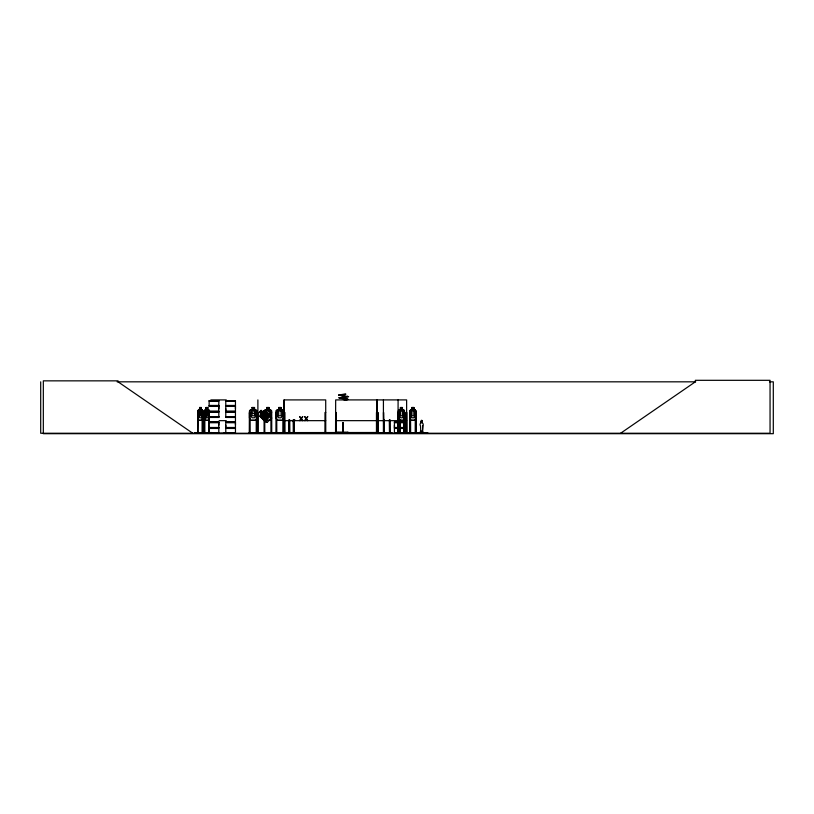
<?xml version="1.0" encoding="UTF-8"?>
<svg xmlns="http://www.w3.org/2000/svg" width="814" height="814" viewBox="0 0 814 814"><rect width="100%" height="100%" fill="white"/><g stroke="black" fill="none" stroke-linecap="round" stroke-linejoin="round"><path stroke-width="1.22" d="M218.813 425.112L218.813 422.72M218.813 408.791L218.813 406.41M225.773 427.492L225.773 422.72L235.46 422.72L235.45 427.492L225.773 427.492L225.783 425.112M225.773 411.172L225.773 406.41L235.46 406.41L235.45 411.172L225.773 411.172L225.783 408.791M235.45 425.112L235.45 422.72M235.45 408.791L235.45 406.41M398.27 427.492L394.424 427.492L394.434 425.112M261.915 432.865L250.173 432.712M373.239 432.865L392.246 432.865M422.425 432.468L422.761 425.803A1.73 1.587 -90 0 0 422.425 423.087L422.324 420.787M422.802 425.803L422.466 432.468L420.838 432.468L420.512 425.803A1.73 1.587 -90 0 1 420.838 423.087L421.469 420.38M267.786 416.799L268.427 416.341L265.089 415.394C265.069 410.48 262.373 412.088 264.285 415.364C260.816 413.359 259.961 416.361 264.336 416.127C264.092 420.746 267.287 419.759 265.12 416.137L267.796 416.91M421.286 431.562L421.225 431.746M339.987 398.239L348.158 399.42M202.401 420.329L202.991 410.928L202.391 410.032M209.371 417.796L208.801 420.258L204.914 420.258M208.842 420.339L209.544 410.948L208.923 410.053L207.733 410.053M209.483 417.806L208.944 420.339L204.863 420.339L204.406 417.806M421.398 431.532L421.489 431.481M194.75 433.17L213.482 433.252M416.025 417.806L415.262 420.339L410.429 420.339L409.788 417.806L410.48 420.339M208.089 410.053L204.955 420.339M412.026 433.201L394.434 432.916M283.628 417.796L282.784 420.258L276.913 420.258M249.277 433.15L249.389 412.515L250.091 412.515L250.173 433.252M283.842 433.201L283.628 410.989M283.964 399.908L283.964 433.252L284.137 432.499M335.561 432.865L335.673 399.908L406.624 399.908L406.624 433.252M336.935 432.997L337.505 432.997M337.617 432.315L348.077 432.468M337.617 432.468L348.005 432.387M210.694 433.079L210.836 432.499M204.426 433.252L204.345 410.958L204.945 410.053L206.105 410.053M204.406 410.958L204.975 410.134M197.975 433.241L197.873 410.948L198.423 410.032L199.644 410.032M197.934 410.948L198.494 410.032M300.142 420.655L301.16 419.007L302.157 420.655M305.189 420.655L306.206 419.007L307.204 420.655M339.072 397.822L348.626 396.642L344.566 395.98M299.552 420.655L300.854 418.589L299.593 416.544L301.19 418.152L302.788 416.544L301.495 418.569L302.788 420.655M304.599 420.655L305.901 418.589L304.639 416.544L306.247 418.152L307.834 416.544L306.542 418.569L307.834 420.655M294.821 420.136L293.549 421.947L294.861 420.187M398.382 433.252L398.321 410.958L399.033 410.053L400.437 410.053M398.372 410.958L399.064 410.134M410.531 410.134L409.859 410.999L409.818 433.252L409.839 410.958L410.5 410.053L411.904 410.053M276.139 410.999L276.913 410.134L282.784 410.134M420.96 431.328L420.909 432.844L420.075 432.122L419.953 433.241M420.543 433.119L428.184 433.231M425.488 433.241L426.231 433.252L425.61 432.844M427.849 433.252L423.046 432.844M400.447 410.134L399.42 410.989L399.42 415.751L400.447 417.796L402.381 417.796L403.408 415.751L403.408 410.989L402.381 410.134L402.492 407.499L400.386 407.499L400.447 410.134L400.498 407.58L402.431 407.58M345.156 397.049L338.878 397.812L343.345 398.361M343.223 398.463L345.35 398.779M620.614 433.252L695.339 381.827L695.339 380.311L770.054 380.311L770.054 433.252L40.7 433.252L40.7 381.827M342.47 394.464L345.919 394.149L338.583 395.105L341.127 395.573M339.082 395.166L339.662 394.851M346.957 399.145L347.619 399.44L345.319 398.799M422.334 433.241L422.466 432.122M263.817 433.201L263.94 432.499M283.689 433.211L283.71 432.499M284.005 433.201L284.218 399.908L325.712 399.908L325.763 433.252M346.469 399.816L347.609 399.46M348.189 399.399L344.098 400.101M421.428 420.38L422.069 420.462M342.48 394.475L339.235 394.77M117.094 381.827L695.726 381.827M769.484 381.827L773.3 381.827L773.3 433.689L43.325 433.689L43.325 380.85L118.05 380.85L118.05 381.827L192.765 433.252M210.836 399.908L226.282 399.908M209.127 400.661L218.834 400.661M225.763 400.661L235.47 400.661M209.147 401.139L218.813 401.139M225.783 401.139L235.45 401.139M218.824 405.453L209.137 405.453L209.137 400.854L218.834 400.854L218.813 405.453M209.066 405.779L218.895 405.779M225.702 405.779L235.531 405.779M209.066 406.074L218.895 406.074M225.702 406.074L235.531 406.074M209.137 406.41L218.824 406.41L218.813 411.172M199.583 407.478L201.353 407.478L201.292 410.114L202.147 410.968L202.147 415.73L201.292 417.775L199.705 417.775L198.85 415.73L199.644 407.478M207.794 407.499L206.034 407.499L206.095 410.134M206.095 407.58L207.733 407.58L207.672 410.134L208.588 410.989L208.588 415.751L207.733 417.796L206.156 417.796L205.311 415.751L206.156 407.58M252.075 407.58L254.456 407.58L254.456 410.134L255.728 410.989L255.728 415.751L254.456 417.796L252.075 417.796L250.793 415.751L250.793 410.989L252.075 410.134L251.984 407.499L254.538 407.499L254.538 410.053L256.196 410.053L257.092 410.948L257.092 417.806L256.217 420.339L250.224 420.339L249.44 417.806L249.44 410.958L250.244 410.053L251.984 410.053M269.088 407.58L266.707 407.58L266.707 410.134L265.425 410.989L265.425 415.751L266.707 417.796L269.088 417.796L270.36 415.751L270.36 410.989L269.088 410.134L269.169 407.499L266.616 407.499L266.616 410.053L264.876 410.053L259.859 415.16L259.931 416.381L264.774 421.225L267.124 422.466L271.367 418.223L270.187 415.812L265.333 410.958L264.062 410.958L264.102 433.252M278.693 407.58L281.074 407.58L281.074 410.134L282.356 410.989L282.356 415.751L281.074 417.796L278.693 417.796L277.421 415.751L277.421 410.989L278.693 410.134L278.612 407.499L281.166 407.499L281.166 410.053L282.814 410.053L283.72 410.948L283.72 417.806L282.845 420.339L276.852 420.339L276.058 417.806L276.058 410.958L276.872 410.053L278.612 410.053M411.915 407.58L413.888 407.58L413.848 410.134L414.875 410.989L414.875 415.751L413.848 417.796L411.915 417.796L410.887 415.751L410.887 410.989L411.915 410.134L411.904 407.499M201.282 410.032L202.452 410.032M269.169 410.053L270.818 410.053L271.723 410.948L271.734 433.252M402.442 410.053L403.825 410.053L404.558 410.948L403.754 410.134M413.909 410.053L415.293 410.053L416.025 410.948L416.015 433.252M198.443 410.114L202.432 410.114M204.914 410.134L208.862 410.134M250.285 410.134L256.156 410.134M270.787 410.134L264.916 410.134L264.153 410.999L264.153 417.796M399.013 410.134L403.805 410.134M410.48 410.134L415.262 410.134M202.991 410.928L202.36 410.114M209.422 410.948L208.822 410.053M264.102 411.05L265.303 411.05L270.116 415.862L271.255 418.203M209.137 411.172L218.824 411.172M209.066 411.508L218.895 411.508M225.702 411.508L235.531 411.508M209.066 411.803L218.895 411.803M225.702 411.803L235.531 411.803M209.137 412.138L218.824 412.138M202.248 412.495L202.92 412.495L202.89 433.241M208.699 412.515L209.371 412.515M257.01 412.515L256.298 412.515L256.217 433.252M257.885 412.515L257.804 433.252M264.021 412.515L264.723 412.515L264.804 433.252M271.642 412.515L270.94 412.515L270.94 433.252L270.858 432.499M283.628 412.515L282.926 412.515L282.845 433.252M283.964 412.515L284.92 412.515L285.002 433.252M325.712 412.515L325.01 412.515L324.928 433.252M335.673 412.515L336.375 412.515L336.294 433.252M383.425 412.515L383.77 433.252L383.669 412.515M409.798 412.515L410.531 412.515L410.592 433.252M249.44 413.37L257.092 413.37M209.147 416.605L218.813 416.605M209.127 416.737L218.834 416.737M225.763 416.737L235.47 416.737M209.127 416.931L218.834 416.982M225.763 416.982L235.47 416.982M209.127 417.144L218.834 417.175M225.763 417.144L235.47 417.155L235.45 421.764L225.773 421.764M209.147 417.45L218.813 417.45M225.783 417.45L235.45 417.45M398.321 417.806L399.013 420.339L403.846 420.339L404.507 417.806M198.443 420.238L202.432 420.238M250.285 420.258L256.156 420.258M264.916 420.258L270.787 420.258L271.642 417.796L270.848 420.339L264.855 420.339L264.062 417.806M399.013 420.258L403.805 420.258M410.48 420.258L415.262 420.258M219.149 420.655L226.282 420.655M284.218 420.655L325.712 420.655M335.673 420.655L406.624 420.655M420.838 421.214L420.879 423.087M209.137 421.764L218.824 421.764M394.424 421.764L398.27 421.764M399.532 421.764L403.591 421.764M209.066 422.1L218.895 422.1M225.702 422.1L235.531 422.1M394.352 422.1L398.25 422.1M399.532 422.1L403.652 422.1M209.066 422.395L218.895 422.395M225.702 422.395L235.531 422.395M394.352 422.395L398.25 422.395M399.532 422.395L403.652 422.395M343.264 422.598L342.735 422.598L342.786 432.315M209.137 422.72L218.824 422.72L218.813 427.492M398.27 422.72L394.424 422.72L394.424 427.492M399.532 422.72L403.591 422.72M209.137 427.492L218.824 427.492M399.532 427.492L403.591 427.492M209.066 427.818L218.895 427.818M225.702 427.818L235.531 427.818M394.352 427.818L398.25 427.818M399.532 427.818L403.652 427.818M209.066 428.113L218.895 428.113M225.702 428.113L235.531 428.113M394.352 428.113L398.25 428.113M399.532 428.113L403.652 428.113M209.137 428.449L218.824 428.449L218.824 433.048L194.76 433.129M398.27 428.449L394.424 428.449L394.424 433.048L412.067 433.15M399.532 428.449L403.591 428.449M420.909 431.328L421.683 431.328L421.632 432.844M204.06 432.499L204.843 432.499M249.308 432.499L250.173 432.499M256.217 432.499L257.183 433.19M378.032 432.499L258.791 432.61L258.791 433.252M383.374 432.499L384.35 432.499M389.316 432.499L390.201 432.499L390.191 433.252M397.802 432.499L399.989 432.499L399.989 433.252M406.878 432.499L406.064 432.499L406.064 433.252L406.125 412.515L406.807 412.515L406.929 433.252M409.727 432.499L410.602 432.499M415.313 432.499L416.188 432.499M264.804 432.712L270.858 432.712M276.801 432.712L296.988 432.865M355.698 432.824L358.282 432.824M418.437 432.865L395.614 433.241M423.952 432.702L425.091 432.702M194.76 432.844L218.813 432.916M235.45 432.916L223.809 433.252L235.47 433.058L235.46 428.449L225.773 428.449L225.773 433.048M348.189 432.997L348.83 433.221L336.864 433.252M344.739 395.96L340.873 395.523L344.729 395.97M377.706 433.241L377.655 432.499M377.167 399.908L377.258 433.252L377.279 399.908M344.882 396.978L348.046 396.601L347.425 396.255M267.104 422.354L264.825 421.153L260.012 416.351M404.283 433.201L404.334 432.499M404.049 433.19L403.917 412.515L404.65 412.515L404.711 433.252L404.762 432.499L403.846 432.499L403.856 433.252M293.61 421.845L292.043 420.38L293.62 421.947M262.902 412.128L261.091 410.327L259.29 412.128L261.213 413.939L260.907 415.435L264.285 418.803L266.626 419.352L268.315 417.663L267.765 415.323L264.397 411.945L262.902 412.25L261.091 410.449M415.242 410.053L415.954 410.989L415.903 417.796M199.389 410.032L202.625 419.688L202.483 420.329L198.402 420.329L197.873 417.786L198.484 420.329M229.141 433.211L229.67 433.252M423.046 433.028L423.026 432.122L422.283 432.122L422.283 432.844M422.842 432.122L422.842 432.844L420.268 432.844L420.268 432.122M420.645 432.122L420.645 433.028M416.178 433.252L416.117 412.515L415.384 412.515L415.323 433.252M415.842 432.499L415.862 433.252M415.659 432.499L415.639 433.252M415.547 412.515L415.486 433.252M413.888 410.134L413.96 407.499L411.853 407.499L411.853 410.053M410.368 412.515L410.439 433.252M410.276 432.499L410.256 433.252M410.073 432.499L410.053 433.252M406.532 432.499L406.43 433.252M406.318 412.515L406.257 433.252M404.507 410.948L404.395 433.252M404.08 412.515L404.161 433.252M399.939 419.831L399.939 433.252M399.745 419.831L399.796 433.252M399.623 432.499L399.542 433.252L399.45 419.831M399.257 419.831L399.287 433.252M399.125 433.252L399.064 412.515L397.853 412.515L397.822 433.252M398.901 412.515L398.901 433.252M398.789 432.499L398.789 433.252M398.494 412.515L398.606 433.252M398.29 412.515L398.27 433.252M398.097 399.908L398.015 433.252M390.12 419.831L390.099 433.252M389.886 432.499L389.865 433.252M389.641 432.499L389.641 433.252M389.53 419.831L389.621 433.252M389.387 419.831L389.458 433.252M384.279 419.831L384.34 433.252M384.127 419.831L384.198 433.252M384.045 432.499L383.893 433.252M383.425 399.908L383.404 433.252M378.022 433.252L377.971 412.515L376.465 412.515L376.465 433.252M377.777 412.515L377.828 433.252M377.472 412.515L377.584 433.252M376.994 399.908L376.984 433.252M376.913 432.499L376.913 433.252M376.383 432.499L376.383 433.252M359.32 433.252L358.943 433.252M354.996 433.252L352.991 433.252M347.965 432.244L347.965 433.252M343.213 422.598L343.264 432.315M337.729 432.244L337.729 433.252M336.457 432.499L336.457 433.252M335.755 432.499L335.755 433.252M334.961 432.61L334.961 433.252M325.631 432.499L325.631 433.252M325.091 432.499L325.193 433.252M293.946 419.831L293.956 433.252M293.732 419.831L293.783 433.252M293.508 419.831L293.651 433.252M293.457 432.499L293.457 433.252M293.294 419.831L293.243 433.252M289.682 419.831L289.733 433.252M289.469 419.831L289.519 433.252M289.255 419.831L289.336 433.252M289.204 432.499L289.204 433.252M289.041 419.831L289.041 433.252M284.727 432.61L284.727 433.252M283.007 432.499L283.007 433.252M276.801 433.252L276.719 412.515L276.017 412.515L275.946 433.252M276.638 432.499L276.638 433.252M276.099 432.499L276.099 433.252M271.561 432.499L271.561 433.252M264.642 432.499L264.642 433.252M260.307 432.61L260.307 433.252M257.885 399.908L257.885 433.252M257.01 410.989L257.01 433.252M256.39 432.499L256.39 433.252M250.01 432.499L250.01 433.252M249.471 432.499L249.471 433.252M228.988 433.252L220.401 433.252M226.455 432.499L226.485 433.252M226.19 432.499L226.282 433.252M226.16 433.252L226.017 432.499L225.987 433.252M218.813 412.138L218.824 416.727M218.264 433.252L217.643 433.252M217.216 433.252L214.377 433.252M211.284 432.499L211.314 433.252M211.101 432.499L211.131 433.252M211.019 432.499L210.989 433.252M209.422 433.252L209.422 432.499L208.649 432.499L208.649 433.252M209.371 410.989L209.371 419.831M209.34 432.499L209.371 433.252M209.076 432.499L209.167 433.252M208.903 412.515L209.015 433.252M208.699 419.831L208.842 433.252M207.733 407.499L207.733 410.134M204.833 432.499L204.833 433.252M204.629 433.252L204.782 412.515L204.111 412.515L204.111 433.252L204.263 432.499M204.467 410.999L204.579 433.252M202.971 433.241L202.971 432.478L202.198 432.478L202.401 433.241M202.717 412.495L202.594 433.241M202.452 412.495L202.533 433.241M202.248 419.81L202.198 433.241M201.231 407.56L201.231 410.114M198.382 433.241L198.382 432.478L197.609 432.478L197.812 433.241M198.128 412.495L197.66 433.241M261.091 411.05L260.012 412.128L260.612 412.729L261.691 411.65L261.091 411.05M263.502 412.851L261.813 414.54L265.181 417.908L266.87 416.219L263.502 412.851M235.47 400.854L225.763 400.834L225.783 405.453L235.46 405.453L235.46 400.854M201.007 407.987L199.979 407.987L199.979 408.842L201.007 408.842L201.007 407.987M207.458 408.007L206.441 408.007L206.441 408.862L207.458 408.862L207.458 408.007M254.029 408.007L252.503 408.007L252.503 408.862L254.029 408.862L254.029 408.007M268.661 408.007L267.124 408.007L267.124 408.862L268.661 408.862L268.661 408.007M280.657 408.007L279.121 408.007L279.121 408.862L280.657 408.862L280.657 408.007M402.035 408.007L400.793 408.007L400.793 408.862L402.035 408.862L402.035 408.007M413.502 408.007L412.26 408.007L412.26 408.862L413.502 408.862L413.502 408.007M201.292 410.968L199.705 410.968L199.705 415.73L201.292 415.73L201.292 410.968M207.733 410.989L206.156 410.989L206.156 415.751L207.733 415.751L207.733 410.989M254.456 410.989L252.075 410.989L252.075 415.751L254.456 415.751L254.456 410.989M269.088 410.989L266.707 410.989L266.707 415.751L269.088 415.751L269.088 410.989M281.074 410.989L278.693 410.989L278.693 415.751L281.074 415.751L281.074 410.989M402.381 410.989L400.447 410.989L400.447 415.751L402.381 415.751L402.381 410.989M413.848 410.989L411.915 410.989L411.915 415.751L413.848 415.751L413.848 410.989M235.46 412.138L225.773 412.138L225.773 416.727L235.45 416.605L235.45 412.138"/></g></svg>
